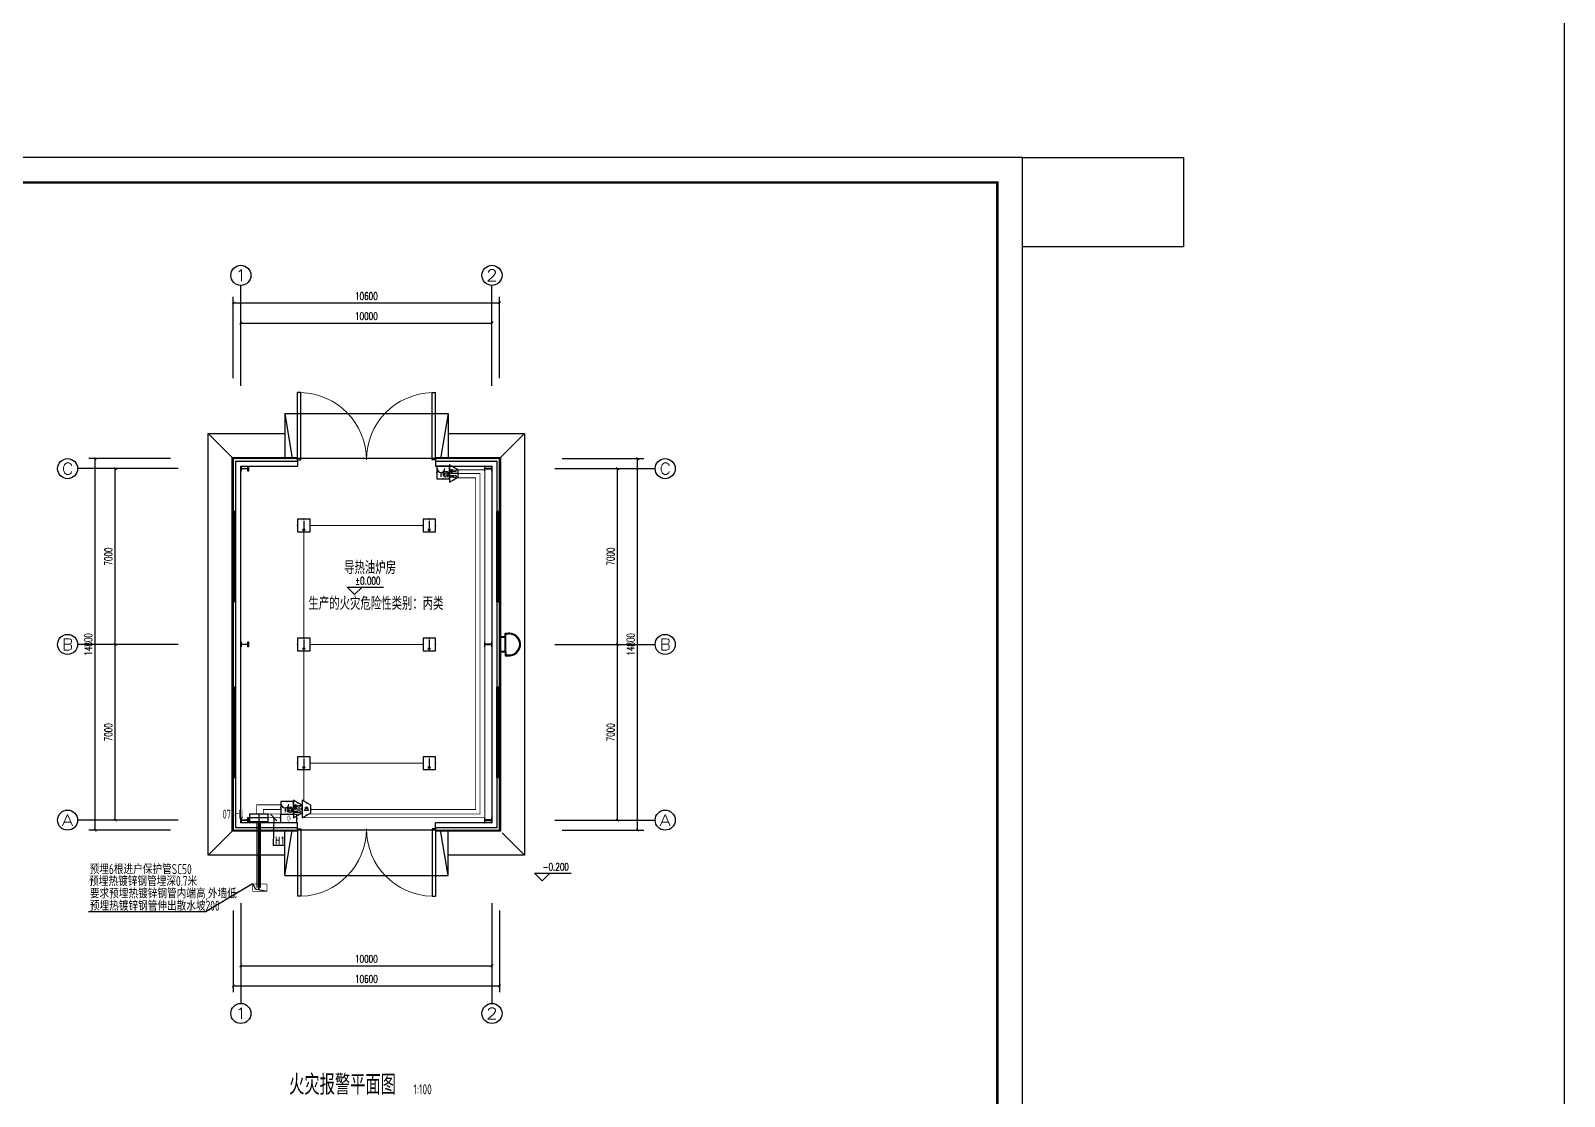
# Model space of a CAD drawing. Extents: x 4830845 to 5141198, y -443067 to -268177.
# Drawn here: x 5080122 to 5141198, y -400732 to -358287 of the extents above; entities that cross this region are included whole.
import ezdxf
from ezdxf.enums import TextEntityAlignment as Align

# ---------------------------------------------------------------- set-up
doc = ezdxf.new("R2010")
doc.units = 0
doc.header["$LTSCALE"] = 1000
doc.header["$MEASUREMENT"] = 0
doc.linetypes.add('DASH', pattern=[0.35, 0.25, -0.1])
doc.layers.get('0').update_dxf_attribs({"linetype": 'CONTINUOUS'})
doc.layers.get('Defpoints').update_dxf_attribs({"linetype": 'CONTINUOUS'})
doc.layers.add('_0', color=7, linetype='CONTINUOUS', lineweight=25)
for name, color, linetype in [('AXIS_TEXT', 7, 'CONTINUOUS'), ('DIM-消防', 3, 'CONTINUOUS'), ('EQUIP-消防', 3, 'CONTINUOUS'), ('EQUIP-箱柜', 3, 'CONTINUOUS'), ('PUB_DIM', 3, 'CONTINUOUS'), ('PUB_TITLE', 4, 'CONTINUOUS'), ('SIG_TEXT', 7, 'CONTINUOUS'), ('TEL_TAB', 7, 'CONTINUOUS'), ('WIRE-消防', 5, 'CONTINUOUS'), ('WIRE-照明', 1, 'CONTINUOUS'), ('建筑底图', 251, 'CONTINUOUS'), ('电信', 7, 'CONTINUOUS'), ('电气', 3, 'CONTINUOUS'), ('电气文字', 7, 'CONTINUOUS')]:
    doc.layers.add(name, color=color, linetype=linetype)
doc.styles.add('_HZTXT', font='txt.shx', dxfattribs={"width": 0.8, "bigfont": 'HZTXT.shx'})
doc.styles.add('_TCH_AXIS', font='COMPLEX', dxfattribs={"bigfont": 'GBCBIG'})
doc.styles.add('_TCH_DIM', font='SIMPLEX', dxfattribs={"bigfont": 'GBCBIG'})
doc.styles.add('_TCH_DIM_T3', font='SIMPLEX', dxfattribs={"width": 0.705882, "bigfont": 'GBCBIG'})
doc.styles.add('_TEL_DIM', font='sceie.shx', dxfattribs={"width": 0.8, "height": 3.5, "bigfont": 'sceic.shx'})
doc.styles.add('COMPLEX', font='COMPLEX')
doc.styles.add('SCEI', font='sceie.shx', dxfattribs={"width": 0.75, "bigfont": 'sceic.shx'})
doc.styles.add('sceie', font='sceie.shx', dxfattribs={"width": 0.7, "bigfont": 'sceic.shx'})
doc.styles.get("Standard").update_dxf_attribs({"font": 'GBENOR', "bigfont": 'GBCBIG'})
doc.styles.add('TG_LINETYPE', font='SIMPLEX', dxfattribs={"width": 0.8, "height": 3, "bigfont": 'HZTXT'})
doc.linetypes.add('TG_BC', pattern='A,2,-0.85,["BC",TG_LINETYPE,S=0.1,R=0,X=-0.65,Y=-0.15],0', length=2.85)
doc.linetypes.add('TG_F', pattern='A,2,-0.4,["F",TG_LINETYPE,S=0.1,R=0,X=-0.28,Y=-0.15],0', length=2.4)
doc.dimstyles.new('_TCH_ARCH&&100', dxfattribs={"dimtxt": 297.5, "dimasz": 100, "dimexe": 250, "dimexo": 300, "dimgap": 126.25, "dimtad": 1, "dimdec": 0, "dimzin": 0, "dimdsep": 46, "dimtxsty": '_TCH_DIM_T3', "dimblk": 'ARCHTICK', "dimcen": 0.09, "dimclrt": 7, "dimazin": 2, "dimtfac": 1, "dimtdec": 0, "dimtix": 1, "dimtmove": 2, "dimatfit": 3, "dimfxl": 0, "dimtolj": 1, "dimtzin": 0, "dimarcsym": 0})

# ---------------------------------------------------------------- blocks, each defined once
blk = doc.blocks.new('$TCHSYS$WIN2D')
for p, q in [((-0.5, 0.5), (0.5, 0.5)), ((-0.5, 0.5), (-0.5, -0.5)), ((0.5, 0.5), (0.5, -0.5)), ((0.5, 0.167), (-0.5, 0.167)), ((0.5, -0.167), (-0.5, -0.167)), ((-0.5, -0.5), (0.5, -0.5))]:
    blk.add_line(p, q)
blk = doc.blocks.new('$DorLib2D$00000002')
for p, q in [((-0.5, 0), (-0.5, 0.4875)), ((-0.475, 0.4875), (-0.5, 0.4875)), ((-0.475, 0), (-0.475, 0.4875)), ((0.475, 0), (0.475, 0.4875)), ((0.475, 0.4875), (0.5, 0.4875)), ((0.5, 0), (0.5, 0.4875)), ((-0.5, 0), (-0.475, 0)), ((0.5, 0), (0.475, 0))]:
    blk.add_line(p, q)
at = {"lineweight": 13}
for centre, start, end in [((-0.4875, 0), 0, 88.53072), ((0.4875, 0), 91.46928, 180)]:
    blk.add_arc(centre, 0.4875, start, end, dxfattribs=at)
blk = doc.blocks.new('$equip$00002936')
for p, q in [((-0.75, 0.6), (-0.75, 0)), ((0.75, 0.6), (-0.75, 0.6)), ((-0.75, 0.3), (0.75, 0.3)), ((-0.75, 0), (0.75, 0)), ((0, 0), (0, 0.6)), ((0.75, 0), (0.75, 0.6))]:
    blk.add_line(p, q)
at = {"const_width": 0.04}
blk.add_lwpolyline([(-0.75, 0.6), (-0.75, 0), (0.75, 0), (0.75, 0.6), (-0.75, 0.6), (-0.75, 0)], dxfattribs=at)
for p in [(-0.75, 0.3), (0, 0.6), (0, 0), (0.75, 0.3)]:
    blk.add_point(p)
at = {"color": 7, "style": '_TEL_DIM', "flags": 1}
for tag in ['A', 'REMARK']:
    blk.add_attdef(tag, text='', height=0.00002, dxfattribs=at).set_placement((0, 0), align=Align.MIDDLE_CENTER)
blk = doc.blocks.new('$equip$00002655')
for p, q in [((-0.5, 1), (-0.5, 0)), ((0.5, 1), (-0.5, 1)), ((-0.5, 0), (0.5, 0)), ((-0.17, 0.5), (-0.17, 0.15)), ((0.5, 0), (0.5, 1))]:
    blk.add_line(p, q)
at = {"const_width": 0.04}
blk.add_lwpolyline([(-0.5, 1), (0.5, 1), (0.5, 0), (-0.5, 0), (-0.5, 1), (0.5, 1)], dxfattribs=at)
for radius in [0.226, 0.113]:
    blk.add_circle((0.23, 0.36), radius)
blk.add_arc((-0.17, 0.8), 0.3, 180, 0)
for p in [(-0.5, 0.5), (0, 1), (0, 0), (0.5, 0.5)]:
    blk.add_point(p)
at = {"color": 7, "flags": 1}
for tag, height, p in [('A', 0.00002, (0, 0)), ('B', 0.4, (0.76, 0.29))]:
    blk.add_attdef(tag, text='', height=height, dxfattribs=at).set_placement(p, align=Align.MIDDLE_CENTER)
blk = doc.blocks.new('$equip$00002679')
for p, q in [((-0.3, 0.7), (-0.7, 0)), ((-0.7, 0), (0.7, 0)), ((0.3, 0.7), (-0.3, 0.7)), ((0.3, 0.7), (-0.3, 0.7)), ((-0.26, 0.25), (-0.3, 0.57)), ((-0.3, 0.57), (-0.13, 0.49)), ((-0.3, 0.25), (-0.3, 0.11)), ((-0.13, 0.25), (-0.3, 0.25)), ((-0.3, 0.11), (-0.13, 0.11)), ((-0.13, 0.49), (-0.17, 0.25)), ((-0.13, 0.11), (-0.13, 0.25)), ((0, 0.7), (0, 0)), ((0.17, 0.11), (0.17, 0.34)), ((0.29, 0.11), (0.17, 0.11)), ((0.29, 0.34), (0.29, 0.11)), ((0.7, 0), (0.3, 0.7))]:
    blk.add_line(p, q)
at = {"const_width": 0.04}
blk.add_lwpolyline([(-0.3, 0.7), (0.3, 0.7), (0.7, 0), (-0.7, 0), (-0.3, 0.7), (0.3, 0.7)], dxfattribs=at)
blk.add_lwpolyline([(-0.3, 0.7), (0.3, 0.7), (0.7, 0), (-0.7, 0), (-0.3, 0.7), (0.3, 0.7)], dxfattribs=at)
blk.add_circle((0.23, 0.43), 0.111)
for p in [(-0.5, 0.35), (0, 0.7), (0, 0), (0.5, 0.35)]:
    blk.add_point(p)
at = {"color": 7, "flags": 1}
for tag, height, p in [('A', 0.00002, (0, 0)), ('B', 0.4, (0.96, 0.3))]:
    blk.add_attdef(tag, text='', height=height, dxfattribs=at).set_placement(p, align=Align.MIDDLE_CENTER)
blk = doc.blocks.new('$equip$00002677')
for p, q in [((-0.3, 0.7), (-0.7, 0)), ((-0.7, 0), (0.7, 0)), ((0.3, 0.7), (-0.3, 0.7)), ((-0.12, 0.42), (-0.12, 0.26)), ((-0.12, 0.42), (-0.04, 0.42)), ((-0.04, 0.26), (-0.12, 0.26)), ((-0.04, 0.42), (0.12, 0.5)), ((-0.04, 0.42), (-0.04, 0.26)), ((0.12, 0.17), (-0.04, 0.26)), ((0.12, 0.5), (0.12, 0.17)), ((0.7, 0), (0.3, 0.7))]:
    blk.add_line(p, q)
at = {"const_width": 0.04}
blk.add_lwpolyline([(-0.3, 0.7), (0.3, 0.7), (0.7, 0), (-0.7, 0), (-0.3, 0.7), (0.3, 0.7)], dxfattribs=at)
blk.add_lwpolyline([(-0.3, 0.7), (0.3, 0.7), (0.7, 0), (-0.7, 0), (-0.3, 0.7), (0.3, 0.7)], dxfattribs=at)
for p in [(-0.5, 0.35), (0, 0.7), (0, 0), (0.5, 0.35)]:
    blk.add_point(p)
at = {"color": 7, "flags": 1}
for tag, height, p in [('A', 0.00002, (0, 0)), ('B', 0.4, (0.96, 0.3))]:
    blk.add_attdef(tag, text='', height=height, dxfattribs=at).set_placement(p, align=Align.MIDDLE_CENTER)
blk = doc.blocks.new('$equip$00002778')
for p, q in [((0.65, 0.65), (-0.65, 0.65)), ((-0.65, 0.65), (-0.65, 0)), ((-0.65, 0), (0.65, 0)), ((0.65, 0), (0.65, 0.65))]:
    blk.add_line(p, q)
at = {"const_width": 0.04}
blk.add_lwpolyline([(-0.65, 0.65), (-0.65, 0), (0.65, 0), (0.65, 0.65), (-0.65, 0.65), (-0.65, 0)], dxfattribs=at)
for p in [(-0.65, 0.33), (0, 0.65), (0, 0), (0.65, 0.33)]:
    blk.add_point(p)
at = {"color": 7}
blk.add_attdef('$TEXT$', text='', height=0.34, dxfattribs=at).set_placement((0.01, 0.34), align=Align.MIDDLE_CENTER)
at = {"color": 7, "flags": 1}
for tag, height, p in [('A', 0.00002, (0, 0)), ('B', 0.4, (0.9, 0.25))]:
    blk.add_attdef(tag, text='', height=height, dxfattribs=at).set_placement(p, align=Align.MIDDLE_CENTER)
blk = doc.blocks.new('$Equip$00002648')
for p, q in [((-0.5, 0.5), (-0.5, -0.5)), ((0.5, 0.5), (-0.5, 0.5)), ((0, 0.38), (0, -0.41)), ((0.5, -0.5), (0.5, 0.5)), ((-0.5, -0.5), (0.5, -0.5))]:
    blk.add_line(p, q)
at = {"const_width": 0.04}
blk.add_lwpolyline([(-0.5, 0.5), (0.5, 0.5), (0.5, -0.5), (-0.5, -0.5), (-0.5, 0.5), (0.5, 0.5)], dxfattribs=at)
blk.add_circle((0, -0.34), 0.075)
for p in [(-0.5, 0), (0, 0.5), (0.5, 0), (0, -0.5)]:
    blk.add_point(p)
for points in [[(-0.06, -0.3), (0.06, -0.3), (-0.08, -0.34), (0.07, -0.34)], [(-0.06, -0.38), (0.06, -0.38), (-0.08, -0.34), (0.07, -0.34)], [(-0.04, -0.27), (0.04, -0.27), (-0.06, -0.3), (0.06, -0.3)], [(-0.04, -0.4), (0.04, -0.4), (-0.06, -0.38), (0.06, -0.38)], [(0, -0.26), (0, -0.26), (-0.04, -0.27), (0.04, -0.27)], [(0, -0.41), (0, -0.41), (-0.04, -0.4), (0.04, -0.4)]]:
    blk.add_solid(points)
at = {"color": 7, "flags": 1}
for tag, height, p in [('A', 0.00002, (0, 0)), ('B', 0.4, (0.76, -0.21))]:
    blk.add_attdef(tag, text='', height=height, dxfattribs=at).set_placement(p, align=Align.MIDDLE_CENTER)
blk = doc.blocks.new('_ArchTick')
at = {"color": 0, "linetype": 'ByBlock', "const_width": 0.4}
blk.add_lwpolyline([(-0.5, -0.5), (0.5, 0.5)], dxfattribs=at)
blk = doc.blocks.new('*D78')
at = {"layer": 'Defpoints', "color": 0, "transparency": 16777216}
for p in [(5083492, -382732), (5085992, -382732), (5085992, -389732)]:
    blk.add_point(p, dxfattribs=at)
at = {"layer": '建筑底图', "color": 0, "lineweight": -2, "transparency": 16777216}
for p, q in [((5085692, -382732), (5083242, -382732)), ((5083492, -389732), (5083492, -382732)), ((5085692, -389732), (5083242, -389732))]:
    blk.add_line(p, q, dxfattribs=at)
at = {"layer": '建筑底图', "color": 0, "lineweight": -2, "transparency": 16777216, "xscale": 100, "yscale": 100, "zscale": 100}
for p, rotation in [((5083492, -382732), 90), ((5083492, -389732), 270)]:
    blk.add_blockref('_ArchTick', p, dxfattribs=dict(at, rotation=rotation))
at = {"layer": '建筑底图', "color": 7, "transparency": 16777216, "insert": (5083217, -386232), "char_height": 297.5, "attachment_point": 5, "rotation": 90, "style": '_TCH_DIM_T3'}
blk.add_mtext('\\A1;7000', dxfattribs=at)
blk = doc.blocks.new('*D79')
at = {"layer": 'Defpoints', "color": 0, "transparency": 16777216}
for p in [(5083492, -375732), (5085992, -375732), (5085992, -382732)]:
    blk.add_point(p, dxfattribs=at)
at = {"layer": '建筑底图', "color": 0, "lineweight": -2, "transparency": 16777216}
for p, q in [((5085692, -375732), (5083242, -375732)), ((5083492, -382732), (5083492, -375732)), ((5085692, -382732), (5083242, -382732))]:
    blk.add_line(p, q, dxfattribs=at)
at = {"layer": '建筑底图', "color": 0, "lineweight": -2, "transparency": 16777216, "xscale": 100, "yscale": 100, "zscale": 100}
for p, rotation in [((5083492, -375732), 90), ((5083492, -382732), 270)]:
    blk.add_blockref('_ArchTick', p, dxfattribs=dict(at, rotation=rotation))
at = {"layer": '建筑底图', "color": 7, "transparency": 16777216, "insert": (5083217, -379232), "char_height": 297.5, "attachment_point": 5, "rotation": 90, "style": '_TCH_DIM_T3'}
blk.add_mtext('\\A1;7000', dxfattribs=at)
blk = doc.blocks.new('*D80')
at = {"layer": 'Defpoints', "color": 0, "transparency": 16777216}
for p in [(5082692, -375332), (5085992, -375332), (5085992, -390132)]:
    blk.add_point(p, dxfattribs=at)
at = {"layer": '建筑底图', "color": 0, "lineweight": -2, "transparency": 16777216}
for p, q in [((5085692, -375332), (5082442, -375332)), ((5082692, -390132), (5082692, -375332)), ((5085692, -390132), (5082442, -390132))]:
    blk.add_line(p, q, dxfattribs=at)
at = {"layer": '建筑底图', "color": 0, "lineweight": -2, "transparency": 16777216, "xscale": 100, "yscale": 100, "zscale": 100}
for p, rotation in [((5082692, -375332), 90), ((5082692, -390132), 270)]:
    blk.add_blockref('_ArchTick', p, dxfattribs=dict(at, rotation=rotation))
at = {"layer": '建筑底图', "color": 7, "transparency": 16777216, "insert": (5082417, -382732), "char_height": 297.5, "attachment_point": 5, "rotation": 90, "style": '_TCH_DIM_T3'}
blk.add_mtext('\\A1;14800', dxfattribs=at)
blk = doc.blocks.new('*D81')
at = {"layer": 'Defpoints', "color": 0, "transparency": 16777216}
for p in [(5100992, -382732), (5103492, -382732), (5100992, -389732)]:
    blk.add_point(p, dxfattribs=at)
at = {"layer": '建筑底图', "color": 0, "lineweight": -2, "transparency": 16777216}
for p, q in [((5101292, -382732), (5103742, -382732)), ((5103492, -389732), (5103492, -382732)), ((5101292, -389732), (5103742, -389732))]:
    blk.add_line(p, q, dxfattribs=at)
at = {"layer": '建筑底图', "color": 0, "lineweight": -2, "transparency": 16777216, "xscale": 100, "yscale": 100, "zscale": 100}
for p, rotation in [((5103492, -382732), 90), ((5103492, -389732), 270)]:
    blk.add_blockref('_ArchTick', p, dxfattribs=dict(at, rotation=rotation))
at = {"layer": '建筑底图', "color": 7, "transparency": 16777216, "insert": (5103217, -386232), "char_height": 297.5, "attachment_point": 5, "rotation": 90, "style": '_TCH_DIM_T3'}
blk.add_mtext('\\A1;7000', dxfattribs=at)
blk = doc.blocks.new('*D82')
at = {"layer": 'Defpoints', "color": 0, "transparency": 16777216}
for p in [(5100992, -375732), (5103492, -375732), (5100992, -382732)]:
    blk.add_point(p, dxfattribs=at)
at = {"layer": '建筑底图', "color": 0, "lineweight": -2, "transparency": 16777216}
for p, q in [((5101292, -375732), (5103742, -375732)), ((5103492, -382732), (5103492, -375732)), ((5101292, -382732), (5103742, -382732))]:
    blk.add_line(p, q, dxfattribs=at)
at = {"layer": '建筑底图', "color": 0, "lineweight": -2, "transparency": 16777216, "xscale": 100, "yscale": 100, "zscale": 100}
for p, rotation in [((5103492, -375732), 90), ((5103492, -382732), 270)]:
    blk.add_blockref('_ArchTick', p, dxfattribs=dict(at, rotation=rotation))
at = {"layer": '建筑底图', "color": 7, "transparency": 16777216, "insert": (5103217, -379232), "char_height": 297.5, "attachment_point": 5, "rotation": 90, "style": '_TCH_DIM_T3'}
blk.add_mtext('\\A1;7000', dxfattribs=at)
blk = doc.blocks.new('*D83')
at = {"layer": 'Defpoints', "color": 0, "transparency": 16777216}
for p in [(5100992, -375332), (5104292, -375332), (5100992, -390132)]:
    blk.add_point(p, dxfattribs=at)
at = {"layer": '建筑底图', "color": 0, "lineweight": -2, "transparency": 16777216}
for p, q in [((5101292, -375332), (5104542, -375332)), ((5104292, -390132), (5104292, -375332)), ((5101292, -390132), (5104542, -390132))]:
    blk.add_line(p, q, dxfattribs=at)
at = {"layer": '建筑底图', "color": 0, "lineweight": -2, "transparency": 16777216, "xscale": 100, "yscale": 100, "zscale": 100}
for p, rotation in [((5104292, -375332), 90), ((5104292, -390132), 270)]:
    blk.add_blockref('_ArchTick', p, dxfattribs=dict(at, rotation=rotation))
at = {"layer": '建筑底图', "color": 7, "transparency": 16777216, "insert": (5104017, -382732), "char_height": 297.5, "attachment_point": 5, "rotation": 90, "style": '_TCH_DIM_T3'}
blk.add_mtext('\\A1;14800', dxfattribs=at)
blk = doc.blocks.new('_AXISO')
blk.add_circle((0, 0), 0.5)
at = {"layer": 'AXIS_TEXT', "style": 'COMPLEX', "width": 1.041667}
blk.add_attdef('A', text='', height=0.56, dxfattribs=at).set_placement((-0.25, -0.28), (0.25, -0.28), align=Align.FIT)
blk = doc.blocks.new('*D84')
at = {"layer": 'Defpoints', "color": 0, "transparency": 16777216}
for p in [(5098492, -369932), (5088492, -372432), (5098492, -372432)]:
    blk.add_point(p, dxfattribs=at)
at = {"layer": '建筑底图', "color": 0, "lineweight": -2, "transparency": 16777216}
for p, q in [((5088492, -372132), (5088492, -369682)), ((5088492, -369932), (5098492, -369932)), ((5098492, -372132), (5098492, -369682))]:
    blk.add_line(p, q, dxfattribs=at)
at = {"layer": '建筑底图', "color": 0, "lineweight": -2, "transparency": 16777216, "xscale": 100, "yscale": 100, "zscale": 100, "rotation": 180}
blk.add_blockref('_ArchTick', (5088492, -369932), dxfattribs=at)
at = {"layer": '建筑底图', "color": 0, "lineweight": -2, "transparency": 16777216, "xscale": 100, "yscale": 100, "zscale": 100}
blk.add_blockref('_ArchTick', (5098492, -369932), dxfattribs=at)
at = {"layer": '建筑底图', "color": 7, "transparency": 16777216, "insert": (5093492, -369657), "char_height": 297.5, "attachment_point": 5, "style": '_TCH_DIM_T3'}
blk.add_mtext('\\A1;10000', dxfattribs=at)
blk = doc.blocks.new('*D85')
at = {"layer": 'Defpoints', "color": 0, "transparency": 16777216}
for p in [(5098792, -369132), (5088192, -372432), (5098792, -372432)]:
    blk.add_point(p, dxfattribs=at)
at = {"layer": '建筑底图', "color": 0, "lineweight": -2, "transparency": 16777216}
for p, q in [((5088192, -372132), (5088192, -368882)), ((5098792, -372132), (5098792, -368882)), ((5088192, -369132), (5098792, -369132))]:
    blk.add_line(p, q, dxfattribs=at)
at = {"layer": '建筑底图', "color": 0, "lineweight": -2, "transparency": 16777216, "xscale": 100, "yscale": 100, "zscale": 100, "rotation": 180}
blk.add_blockref('_ArchTick', (5088192, -369132), dxfattribs=at)
at = {"layer": '建筑底图', "color": 0, "lineweight": -2, "transparency": 16777216, "xscale": 100, "yscale": 100, "zscale": 100}
blk.add_blockref('_ArchTick', (5098792, -369132), dxfattribs=at)
at = {"layer": '建筑底图', "color": 7, "transparency": 16777216, "insert": (5093492, -368857), "char_height": 297.5, "attachment_point": 5, "style": '_TCH_DIM_T3'}
blk.add_mtext('\\A1;10600', dxfattribs=at)
blk = doc.blocks.new('*D86')
at = {"layer": 'Defpoints', "color": 0, "transparency": 16777216}
for p in [(5088492, -393032), (5098492, -393032), (5098492, -395532)]:
    blk.add_point(p, dxfattribs=at)
at = {"layer": '建筑底图', "color": 0, "lineweight": -2, "transparency": 16777216}
for p, q in [((5088492, -393332), (5088492, -395782)), ((5098492, -393332), (5098492, -395782)), ((5088492, -395532), (5098492, -395532))]:
    blk.add_line(p, q, dxfattribs=at)
at = {"layer": '建筑底图', "color": 0, "lineweight": -2, "transparency": 16777216, "xscale": 100, "yscale": 100, "zscale": 100, "rotation": 180}
blk.add_blockref('_ArchTick', (5088492, -395532), dxfattribs=at)
at = {"layer": '建筑底图', "color": 0, "lineweight": -2, "transparency": 16777216, "xscale": 100, "yscale": 100, "zscale": 100}
blk.add_blockref('_ArchTick', (5098492, -395532), dxfattribs=at)
at = {"layer": '建筑底图', "color": 7, "transparency": 16777216, "insert": (5093492, -395257), "char_height": 297.5, "attachment_point": 5, "style": '_TCH_DIM_T3'}
blk.add_mtext('\\A1;10000', dxfattribs=at)
blk = doc.blocks.new('*D87')
at = {"layer": 'Defpoints', "color": 0, "transparency": 16777216}
for p in [(5088192, -393032), (5098792, -393032), (5098792, -396332)]:
    blk.add_point(p, dxfattribs=at)
at = {"layer": '建筑底图', "color": 0, "lineweight": -2, "transparency": 16777216}
for p, q in [((5088192, -393332), (5088192, -396582)), ((5098792, -393332), (5098792, -396582)), ((5088192, -396332), (5098792, -396332))]:
    blk.add_line(p, q, dxfattribs=at)
at = {"layer": '建筑底图', "color": 0, "lineweight": -2, "transparency": 16777216, "xscale": 100, "yscale": 100, "zscale": 100, "rotation": 180}
blk.add_blockref('_ArchTick', (5088192, -396332), dxfattribs=at)
at = {"layer": '建筑底图', "color": 0, "lineweight": -2, "transparency": 16777216, "xscale": 100, "yscale": 100, "zscale": 100}
blk.add_blockref('_ArchTick', (5098792, -396332), dxfattribs=at)
at = {"layer": '建筑底图', "color": 7, "transparency": 16777216, "insert": (5093492, -396057), "char_height": 297.5, "attachment_point": 5, "style": '_TCH_DIM_T3'}
blk.add_mtext('\\A1;10600', dxfattribs=at)

msp = doc.modelspace()

# ---------------------------------------------------------------- hatches: boundary and pattern name
at = {"layer": '建筑底图'}
for points in [[(5088192.3, -375332.1), (5088192.3, -377432.1), (5088222.3, -377402.1), (5088222.3, -375362.1)], [(5090742.3, -375332.1), (5088192.3, -375332.1), (5088222.3, -375362.1), (5090712.3, -375362.1)], [(5088292.3, -377432.1), (5088292.3, -375432.1), (5088262.3, -375402.1), (5088262.3, -377402.1)], [(5088292.3, -375432.1), (5090742.3, -375432.1), (5090712.3, -375402.1), (5088262.3, -375402.1)], [(5090742.3, -375432.1), (5090742.3, -375332.1), (5090712.3, -375362.1), (5090712.3, -375402.1)], [(5098792.3, -375332.1), (5096242.3, -375332.1), (5096272.3, -375362.1), (5098762.3, -375362.1)], [(5096242.3, -375332.1), (5096242.3, -375432.1), (5096272.3, -375402.1), (5096272.3, -375362.1)], [(5096242.3, -375432.1), (5098692.3, -375432.1), (5098722.3, -375402.1), (5096272.3, -375402.1)], [(5098692.3, -375432.1), (5098692.3, -377432.1), (5098722.3, -377402.1), (5098722.3, -375402.1)], [(5098792.3, -377432.1), (5098792.3, -375332.1), (5098762.3, -375362.1), (5098762.3, -377402.1)], [(5088776.3, -375722.1), (5088776.3, -375632.1), (5088792.3, -375632.1), (5088792.3, -375832.1), (5088776.3, -375832.1), (5088776.3, -375742.1), (5088508.3, -375742.1), (5088508.3, -375832.1), (5088492.3, -375832.1), (5088492.3, -375632.1), (5088508.3, -375632.1), (5088508.3, -375722.1)], [(5098208.3, -375722.1), (5098208.3, -375632.1), (5098192.3, -375632.1), (5098192.3, -375832.1), (5098208.3, -375832.1), (5098208.3, -375742.1), (5098476.3, -375742.1), (5098476.3, -375832.1), (5098492.3, -375832.1), (5098492.3, -375632.1), (5098476.3, -375632.1), (5098476.3, -375722.1)], [(5088192.3, -377432.1), (5088292.3, -377432.1), (5088262.3, -377402.1), (5088222.3, -377402.1)], [(5098692.3, -377432.1), (5098792.3, -377432.1), (5098762.3, -377402.1), (5098722.3, -377402.1)], [(5088292.3, -381032.1), (5088192.3, -381032.1), (5088222.3, -381062.1), (5088262.3, -381062.1)], [(5088192.3, -381032.1), (5088192.3, -384432.1), (5088222.3, -384402.1), (5088222.3, -381062.1)], [(5088292.3, -384432.1), (5088292.3, -381032.1), (5088262.3, -381062.1), (5088262.3, -384402.1)], [(5098792.3, -381032.1), (5098692.3, -381032.1), (5098722.3, -381062.1), (5098762.3, -381062.1)], [(5098692.3, -381032.1), (5098692.3, -384432.1), (5098722.3, -384402.1), (5098722.3, -381062.1)], [(5098792.3, -384432.1), (5098792.3, -381032.1), (5098762.3, -381062.1), (5098762.3, -384402.1)], [(5088776.3, -382722.1), (5088776.3, -382632.1), (5088792.3, -382632.1), (5088792.3, -382832.1), (5088776.3, -382832.1), (5088776.3, -382742.1), (5088508.3, -382742.1), (5088508.3, -382832.1), (5088492.3, -382832.1), (5088492.3, -382632.1), (5088508.3, -382632.1), (5088508.3, -382722.1)], [(5098208.3, -382722.1), (5098208.3, -382632.1), (5098192.3, -382632.1), (5098192.3, -382832.1), (5098208.3, -382832.1), (5098208.3, -382742.1), (5098476.3, -382742.1), (5098476.3, -382832.1), (5098492.3, -382832.1), (5098492.3, -382632.1), (5098476.3, -382632.1), (5098476.3, -382722.1)], [(5088192.3, -384432.1), (5088292.3, -384432.1), (5088262.3, -384402.1), (5088222.3, -384402.1)], [(5098692.3, -384432.1), (5098792.3, -384432.1), (5098762.3, -384402.1), (5098722.3, -384402.1)], [(5088292.3, -388032.1), (5088192.3, -388032.1), (5088222.3, -388062.1), (5088262.3, -388062.1)], [(5088192.3, -388032.1), (5088192.3, -390132.1), (5088222.3, -390102.1), (5088222.3, -388062.1)], [(5088292.3, -390032.1), (5088292.3, -388032.1), (5088262.3, -388062.1), (5088262.3, -390062.1)], [(5098792.3, -388032.1), (5098692.3, -388032.1), (5098722.3, -388062.1), (5098762.3, -388062.1)], [(5098692.3, -388032.1), (5098692.3, -390032.1), (5098722.3, -390062.1), (5098722.3, -388062.1)], [(5098792.3, -390132.1), (5098792.3, -388032.1), (5098762.3, -388062.1), (5098762.3, -390102.1)], [(5088776.3, -389722.1), (5088776.3, -389632.1), (5088792.3, -389632.1), (5088792.3, -389832.1), (5088776.3, -389832.1), (5088776.3, -389742.1), (5088508.3, -389742.1), (5088508.3, -389832.1), (5088492.3, -389832.1), (5088492.3, -389632.1), (5088508.3, -389632.1), (5088508.3, -389722.1)], [(5098208.3, -389722.1), (5098208.3, -389632.1), (5098192.3, -389632.1), (5098192.3, -389832.1), (5098208.3, -389832.1), (5098208.3, -389742.1), (5098476.3, -389742.1), (5098476.3, -389832.1), (5098492.3, -389832.1), (5098492.3, -389632.1), (5098476.3, -389632.1), (5098476.3, -389722.1)], [(5088192.3, -390132.1), (5090742.3, -390132.1), (5090712.3, -390102.1), (5088222.3, -390102.1)], [(5090742.3, -390032.1), (5088292.3, -390032.1), (5088262.3, -390062.1), (5090712.3, -390062.1)], [(5090742.3, -390132.1), (5090742.3, -390032.1), (5090712.3, -390062.1), (5090712.3, -390102.1)], [(5098692.3, -390032.1), (5096242.3, -390032.1), (5096272.3, -390062.1), (5098722.3, -390062.1)], [(5096242.3, -390032.1), (5096242.3, -390132.1), (5096272.3, -390102.1), (5096272.3, -390062.1)], [(5096242.3, -390132.1), (5098792.3, -390132.1), (5098762.3, -390102.1), (5096272.3, -390102.1)]]:
    msp.add_hatch(color=256, dxfattribs=at).paths.add_polyline_path(points)

# ---------------------------------------------------------------- linework, layer by layer
at = {"layer": '_0', "color": 0}
msp.add_lwpolyline([(5119615.9, -363337.3), (5126028.3, -363337.3), (5126028.3, -366890.7), (5119615.9, -366890.7)], close=True, dxfattribs=at)
at = {"layer": 'DIM-消防', "color": 0}
msp.add_line((5089683.4, -389508.3), (5089930.9, -389755.8), dxfattribs=at)
for points in [[(5089807.1, -389632.1), (5089773.5, -390737.1)], [(5090218.5, -390737.1), (5089773.5, -390737.1)]]:
    msp.add_lwpolyline(points, dxfattribs=at)
at = {"layer": 'PUB_DIM'}
for p in [(5088953.2, -392269.5), (5082422.1, -393375.3)]:
    msp.add_line(p, (5087109, -393375.3), dxfattribs=at)
at = {"layer": 'PUB_TITLE', "color": 4}
msp.add_lwpolyline([(5035515.9, -422737.3), (5119615.9, -422737.3), (5119615.9, -363337.3), (5035515.9, -363337.3)], close=True, dxfattribs=at)
at = {"layer": 'PUB_TITLE', "color": 4, "const_width": 100}
msp.add_lwpolyline([(5038015.9, -421737.3), (5118615.9, -421737.3), (5118615.9, -364337.3), (5038015.9, -364337.3)], close=True, dxfattribs=at)
at = {"layer": 'SIG_TEXT'}
for p, q in [((5088970.3, -392269.5), (5089065.3, -392462.8)), ((5089065.3, -392462.8), (5089531.9, -392566.8))]:
    msp.add_line(p, q, dxfattribs=at)
at = {"layer": 'WIRE-消防', "linetype": 'Continuous'}
for points, const_width in [([(5090935.7, -389632.1), (5098208.3, -389632.1), (5098208.3, -375775.1), (5097142, -375775.1)], 35), ([(5091254.3, -377998.7), (5095746.3, -377998.7)], 35), ([(5091004.3, -378248.7), (5091004.3, -382482)], 35), ([(5091254.3, -382732.1), (5095746.3, -382732.1)], 35), ([(5091004.3, -382982), (5091004.3, -387215.4)], 35), ([(5091004.3, -388976), (5091004.3, -387715.4)], 35), ([(5091254.3, -387465.4), (5095746.3, -387465.4)], 35), ([(5089583.4, -389632.1), (5090069.8, -389632.1)], 35), ([(5089208.4, -392493.2), (5089208.4, -389790.9)], 60), ([(5089208.4, -392493.2), (5089208.4, -389790.9)], 60)]:
    msp.add_lwpolyline(points, dxfattribs=dict(at, const_width=const_width))
at = {"layer": 'WIRE-消防', "color": 3, "linetype": 'TG_F', "const_width": 35}
for points in [[(5091285, -389311.6), (5097842.4, -389311.6), (5097842.4, -376095.6), (5097142, -376095.6)], [(5089386.9, -389490.9), (5089386.9, -389311.6), (5090086.4, -389311.6)]]:
    msp.add_lwpolyline(points, dxfattribs=at)
at = {"layer": 'WIRE-照明', "color": 1, "linetype": 'DASH', "const_width": 35}
for points in [[(5097142, -375921.7), (5098016.2, -375921.7), (5098016.2, -389485.5), (5091213.9, -389485.5)], [(5090086.4, -389485.5), (5089583.4, -389485.5)]]:
    msp.add_lwpolyline(points, dxfattribs=at)
at = {"layer": 'WIRE-照明', "color": 4, "linetype": 'TG_BC', "const_width": 35}
msp.add_lwpolyline([(5089122.3, -389490.9), (5089122.3, -389119.4), (5090086.4, -389119.4)], dxfattribs=at)
at = {"layer": '建筑底图'}
for p, q in [((5088492.3, -372432.1), (5088492.3, -368432.1)), ((5098492.3, -372432.1), (5098492.3, -368432.1)), ((5090242.3, -373532.1), (5096742.3, -373532.1)), ((5090242.3, -373532.1), (5090542.3, -375332.1)), ((5090242.3, -373532.1), (5090242.3, -375332.1)), ((5096742.3, -373532.1), (5096442.3, -375332.1)), ((5096742.3, -373532.1), (5096742.3, -375332.1)), ((5088152.3, -375292.1), (5087192.3, -374332.1)), ((5098832.3, -375292.1), (5099792.3, -374332.1)), ((5088192.3, -375332.1), (5088192.3, -377432.1)), ((5090742.3, -375332.1), (5088192.3, -375332.1)), ((5088292.3, -377432.1), (5088292.3, -375432.1)), ((5088292.3, -375432.1), (5090742.3, -375432.1)), ((5090742.3, -375332.1), (5090742.3, -375292.1)), ((5096242.3, -375332.1), (5090742.3, -375332.1)), ((5090742.3, -375432.1), (5090742.3, -375332.1)), ((5090742.3, -375432.1), (5090742.3, -375632.1)), ((5096242.3, -375332.1), (5096242.3, -375232.1)), ((5098792.3, -375332.1), (5096242.3, -375332.1)), ((5096242.3, -375332.1), (5096242.3, -375432.1)), ((5096242.3, -375432.1), (5096242.3, -375632.1)), ((5096242.3, -375432.1), (5098692.3, -375432.1)), ((5098692.3, -375432.1), (5098692.3, -377432.1)), ((5098792.3, -377432.1), (5098792.3, -375332.1)), ((5085992.3, -375732.1), (5081992.3, -375732.1)), ((5100992.3, -375732.1), (5104992.3, -375732.1)), ((5088192.3, -377432.1), (5088292.3, -377432.1)), ((5098692.3, -377432.1), (5098792.3, -377432.1)), ((5093022.6, -380749.4), (5092722.6, -380449.4)), ((5092722.6, -380449.4), (5094172.6, -380449.4)), ((5093022.6, -380749.4), (5093322.6, -380449.4)), ((5088292.3, -381032.1), (5088192.3, -381032.1)), ((5088192.3, -381032.1), (5088192.3, -384432.1)), ((5088292.3, -384432.1), (5088292.3, -381032.1)), ((5098792.3, -381032.1), (5098692.3, -381032.1)), ((5098692.3, -381032.1), (5098692.3, -384432.1)), ((5098792.3, -384432.1), (5098792.3, -381032.1)), ((5099012.3, -382283.1), (5099192.3, -382283.1)), ((5099012.3, -382432.1), (5099012.3, -382283.1)), ((5099042.3, -382312.1), (5099177.6, -382312.1)), ((5099042.3, -382432.1), (5099042.3, -382312.1)), ((5085992.3, -382732.1), (5081992.3, -382732.1)), ((5100992.3, -382732.1), (5104992.3, -382732.1)), ((5099012.3, -383032.1), (5099012.3, -383181)), ((5099012.3, -383181), (5099192.3, -383181)), ((5099042.3, -383032.1), (5099042.3, -383152.1)), ((5099042.3, -383152.1), (5099177.6, -383152.1)), ((5088192.3, -384432.1), (5088292.3, -384432.1)), ((5098692.3, -384432.1), (5098792.3, -384432.1)), ((5088292.3, -388032.1), (5088192.3, -388032.1)), ((5088192.3, -388032.1), (5088192.3, -390132.1)), ((5088292.3, -390032.1), (5088292.3, -388032.1)), ((5098792.3, -388032.1), (5098692.3, -388032.1)), ((5098692.3, -388032.1), (5098692.3, -390032.1)), ((5098792.3, -390132.1), (5098792.3, -388032.1)), ((5085992.3, -389732.1), (5081992.3, -389732.1)), ((5088152.3, -390172.1), (5087192.3, -391132.1)), ((5088192.3, -390132.1), (5090742.3, -390132.1)), ((5090742.3, -390032.1), (5088292.3, -390032.1)), ((5090242.3, -391932.1), (5090542.3, -390132.1)), ((5090242.3, -391932.1), (5090242.3, -390132.1)), ((5090742.3, -390032.1), (5090742.3, -389832.1)), ((5090742.3, -390132.1), (5090742.3, -390032.1)), ((5090742.3, -390132.1), (5090742.3, -390172.1)), ((5096242.3, -390132.1), (5090742.3, -390132.1)), ((5096242.3, -390032.1), (5096242.3, -389832.1)), ((5098692.3, -390032.1), (5096242.3, -390032.1)), ((5096242.3, -390032.1), (5096242.3, -390132.1)), ((5096242.3, -390132.1), (5096242.3, -390232.1)), ((5096242.3, -390132.1), (5098792.3, -390132.1)), ((5096742.3, -391932.1), (5096442.3, -390132.1)), ((5096742.3, -391932.1), (5096742.3, -390132.1)), ((5098892.3, -390232.1), (5099792.3, -391132.1)), ((5100992.3, -389732.1), (5104992.3, -389732.1)), ((5090242.3, -391932.1), (5096742.3, -391932.1)), ((5100490.9, -392148.5), (5100190.9, -391848.5)), ((5100190.9, -391848.5), (5101640.9, -391848.5)), ((5100490.9, -392148.5), (5100790.9, -391848.5)), ((5088492.3, -393032.1), (5088492.3, -397032.1)), ((5098492.3, -393032.1), (5098492.3, -397032.1))]:
    msp.add_line(p, q, dxfattribs=at)
at = {"layer": '建筑底图', "color": 1}
msp.add_lwpolyline([(4832604.7, -293372.6), (5141197.6, -293372.6), (5141197.6, -443067), (4832604.7, -443067)], close=True, dxfattribs=at)
at = {"layer": '建筑底图'}
for points in [[(5090242.3, -391132.1), (5087192.3, -391132.1), (5087192.3, -374332.1), (5090242.3, -374332.1)], [(5096742.3, -374332.1), (5099792.3, -374332.1), (5099792.3, -391132.1), (5096742.3, -391132.1)], [(5090742.3, -390172.1), (5088152.3, -390172.1), (5088152.3, -375292.1), (5090742.3, -375292.1)], [(5096242.3, -375292.1), (5098832.3, -375292.1), (5098832.3, -390172.1), (5096242.3, -390172.1)], [(5090742.3, -389832.1), (5088492.3, -389832.1), (5088492.3, -375632.1), (5090742.3, -375632.1)], [(5096242.3, -375632.1), (5098492.3, -375632.1), (5098492.3, -389832.1), (5096242.3, -389832.1)], [(5098792.3, -383032.1), (5099042.3, -383032.1), (5099042.3, -382432.1), (5098792.3, -382432.1)], [(5098792.3, -383002.1), (5099012.3, -383002.1), (5099012.3, -382462.1), (5098792.3, -382462.1)]]:
    msp.add_lwpolyline(points, dxfattribs=at)
for points in [[(5088492.3, -375832.1), (5088492.3, -375632.1), (5088508.3, -375632.1), (5088508.3, -375722.1), (5088776.3, -375722.1), (5088776.3, -375632.1), (5088792.3, -375632.1), (5088792.3, -375832.1), (5088776.3, -375832.1), (5088776.3, -375742.1), (5088508.3, -375742.1), (5088508.3, -375832.1)], [(5098492.3, -375832.1), (5098492.3, -375632.1), (5098476.3, -375632.1), (5098476.3, -375722.1), (5098208.3, -375722.1), (5098208.3, -375632.1), (5098192.3, -375632.1), (5098192.3, -375832.1), (5098208.3, -375832.1), (5098208.3, -375742.1), (5098476.3, -375742.1), (5098476.3, -375832.1)], [(5088492.3, -382832.1), (5088492.3, -382632.1), (5088508.3, -382632.1), (5088508.3, -382722.1), (5088776.3, -382722.1), (5088776.3, -382632.1), (5088792.3, -382632.1), (5088792.3, -382832.1), (5088776.3, -382832.1), (5088776.3, -382742.1), (5088508.3, -382742.1), (5088508.3, -382832.1)], [(5098492.3, -382832.1), (5098492.3, -382632.1), (5098476.3, -382632.1), (5098476.3, -382722.1), (5098208.3, -382722.1), (5098208.3, -382632.1), (5098192.3, -382632.1), (5098192.3, -382832.1), (5098208.3, -382832.1), (5098208.3, -382742.1), (5098476.3, -382742.1), (5098476.3, -382832.1)], [(5088492.3, -389832.1), (5088492.3, -389632.1), (5088508.3, -389632.1), (5088508.3, -389722.1), (5088776.3, -389722.1), (5088776.3, -389632.1), (5088792.3, -389632.1), (5088792.3, -389832.1), (5088776.3, -389832.1), (5088776.3, -389742.1), (5088508.3, -389742.1), (5088508.3, -389832.1)], [(5098492.3, -389832.1), (5098492.3, -389632.1), (5098476.3, -389632.1), (5098476.3, -389722.1), (5098208.3, -389722.1), (5098208.3, -389632.1), (5098192.3, -389632.1), (5098192.3, -389832.1), (5098208.3, -389832.1), (5098208.3, -389742.1), (5098476.3, -389742.1), (5098476.3, -389832.1)]]:
    msp.add_lwpolyline(points, close=True, dxfattribs=at)
for radius, start, end in [(450, 266.177446, 93.822554), (420, 270, 90)]:
    msp.add_arc((5099177.6, -382732.1), radius, start, end, dxfattribs=at)
at = {"layer": '电信', "const_width": 28.8}
for points in [[(5088953.2, -392269.5), (5089529.8, -392269.5)], [(5088960.4, -392566.8), (5088960.4, -392269.5)], [(5088961.7, -392566.8), (5089530.9, -392566.8)], [(5089531.9, -392566.8), (5089531.9, -392269.5)]]:
    msp.add_lwpolyline(points, dxfattribs=at)
at = {"layer": '电气', "color": 3}
for p, q in [((5089140.9, -392411.9), (5089140.9, -389822)), ((5089275.8, -392411.9), (5089275.8, -389830.1))]:
    msp.add_line(p, q, dxfattribs=at)

# ---------------------------------------------------------------- block references
at = {"layer": 'EQUIP-消防', "xscale": 500, "yscale": 500, "zscale": 500, "rotation": 270}
for name, p in [('$equip$00002679', (5096796, -375925)), ('$equip$00002679', (5090586.4, -389287.6)), ('$equip$00002677', (5090935.7, -389287.8))]:
    msp.add_blockref(name, p, dxfattribs=at)
at = {"layer": 'EQUIP-消防', "xscale": 500, "yscale": 500, "zscale": 500}
for p in [(5096546, -376132.1), (5090336.4, -389494.7)]:
    msp.add_blockref('$equip$00002655', p, dxfattribs=at)
at = {"layer": 'EQUIP-消防', "color": 0, "xscale": 500, "yscale": 500, "zscale": 500}
for p in [(5091004.3, -377998.7), (5095996.3, -377998.7), (5091004.3, -382732.1), (5095996.3, -382732.1), (5091004.3, -387465.4), (5095996.3, -387465.4)]:
    msp.add_blockref('$Equip$00002648', p, dxfattribs=at)
at = {"layer": 'EQUIP-消防', "xscale": 500, "yscale": 500, "zscale": 500}
msp.add_blockref('$equip$00002778', (5090394.8, -389828.9), dxfattribs=at).add_auto_attribs({'$TEXT$': 'D'})
at = {"layer": 'EQUIP-箱柜', "xscale": 500, "yscale": 500, "zscale": 500, "rotation": 180}
msp.add_blockref('$equip$00002936', (5089208.4, -389490.9), dxfattribs=at)
at = {"layer": '建筑底图'}
ref = msp.add_blockref('_AXISO', (5088492.3, -368032.1), dxfattribs=dict(at, xscale=800, yscale=800, zscale=800))
ref.add_attrib('A', '1', dxfattribs={"layer": 'AXIS_TEXT', "color": 0, "height": 452.5, "style": '_TCH_AXIS', "width": 2.333333}).set_placement((5088266.1, -368258.3), (5088718.6, -368258.3), align=Align.FIT)
ref = msp.add_blockref('_AXISO', (5098492.3, -368032.1), dxfattribs=dict(at, xscale=800, yscale=800, zscale=800))
ref.add_attrib('A', '2', dxfattribs={"layer": 'AXIS_TEXT', "color": 0, "height": 452.5, "style": '_TCH_AXIS', "width": 1.5}).set_placement((5098266.1, -368258.3), (5098718.6, -368258.3), align=Align.FIT)
for name, p, xscale, yscale, zscale, rotation in [('$DorLib2D$00000002', (5093492.3, -375382.1), -5500, -5500, -5500, 180), ('$TCHSYS$WIN2D', (5088242.3, -379232.1), 3600, -100, 3600, 90), ('$TCHSYS$WIN2D', (5098742.3, -379232.1), 3600, 100, 3600, 90), ('$TCHSYS$WIN2D', (5088242.3, -386232.1), 3600, -100, 3600, 90), ('$TCHSYS$WIN2D', (5098742.3, -386232.1), 3600, 100, 3600, 90), ('$DorLib2D$00000002', (5093492.3, -390082.1), -5500, 5500, -5500, 180)]:
    msp.add_blockref(name, p, dxfattribs=dict(at, xscale=xscale, yscale=yscale, zscale=zscale, rotation=rotation))
ref = msp.add_blockref('_AXISO', (5081592.3, -375732.1), dxfattribs=dict(at, xscale=800, yscale=800, zscale=800))
ref.add_attrib('A', 'C', dxfattribs={"layer": 'AXIS_TEXT', "color": 0, "height": 452.5, "style": '_TCH_AXIS', "width": 1.4}).set_placement((5081366.1, -375958.3), (5081818.6, -375958.3), align=Align.FIT)
ref = msp.add_blockref('_AXISO', (5105392.3, -375732.1), dxfattribs=dict(at, xscale=800, yscale=800, zscale=800))
ref.add_attrib('A', 'C', dxfattribs={"layer": 'AXIS_TEXT', "color": 0, "height": 452.5, "style": '_TCH_AXIS', "width": 1.4}).set_placement((5105166.1, -375958.3), (5105618.6, -375958.3), align=Align.FIT)
ref = msp.add_blockref('_AXISO', (5081592.3, -382732.1), dxfattribs=dict(at, xscale=800, yscale=800, zscale=800))
ref.add_attrib('A', 'B', dxfattribs={"layer": 'AXIS_TEXT', "color": 0, "height": 452.5, "style": '_TCH_AXIS', "width": 1.235294}).set_placement((5081366.1, -382958.3), (5081818.6, -382958.3), align=Align.FIT)
ref = msp.add_blockref('_AXISO', (5105392.3, -382732.1), dxfattribs=dict(at, xscale=800, yscale=800, zscale=800))
ref.add_attrib('A', 'B', dxfattribs={"layer": 'AXIS_TEXT', "color": 0, "height": 452.5, "style": '_TCH_AXIS', "width": 1.235294}).set_placement((5105166.1, -382958.3), (5105618.6, -382958.3), align=Align.FIT)
ref = msp.add_blockref('_AXISO', (5081592.3, -389732.1), dxfattribs=dict(at, xscale=800, yscale=800, zscale=800))
ref.add_attrib('A', 'A', dxfattribs={"layer": 'AXIS_TEXT', "color": 0, "height": 452.5, "style": '_TCH_AXIS', "width": 1.166667}).set_placement((5081366.1, -389958.3), (5081818.6, -389958.3), align=Align.FIT)
ref = msp.add_blockref('_AXISO', (5105392.3, -389732.1), dxfattribs=dict(at, xscale=800, yscale=800, zscale=800))
ref.add_attrib('A', 'A', dxfattribs={"layer": 'AXIS_TEXT', "color": 0, "height": 452.5, "style": '_TCH_AXIS', "width": 1.166667}).set_placement((5105166.1, -389958.3), (5105618.6, -389958.3), align=Align.FIT)
ref = msp.add_blockref('_AXISO', (5088492.3, -397432.1), dxfattribs=dict(at, xscale=800, yscale=800, zscale=800))
ref.add_attrib('A', '1', dxfattribs={"layer": 'AXIS_TEXT', "color": 0, "height": 452.5, "style": '_TCH_AXIS', "width": 2.333333}).set_placement((5088266.1, -397658.3), (5088718.6, -397658.3), align=Align.FIT)
ref = msp.add_blockref('_AXISO', (5098492.3, -397432.1), dxfattribs=dict(at, xscale=800, yscale=800, zscale=800))
ref.add_attrib('A', '2', dxfattribs={"layer": 'AXIS_TEXT', "color": 0, "height": 452.5, "style": '_TCH_AXIS', "width": 1.5}).set_placement((5098266.1, -397658.3), (5098718.6, -397658.3), align=Align.FIT)

# ---------------------------------------------------------------- texts
at = {"layer": 'DIM-消防', "color": 7, "style": '_TCH_DIM', "width": 0.705882}
msp.add_text('H1', height=297.5, dxfattribs=at).set_placement((5089861, -390687.1))
at = {"layer": 'PUB_DIM', "style": 'sceie', "width": 0.8}
for s, p in [('预埋6根进户保护管SC50', (5082469.4, -391881.9)), ('预埋热镀锌钢管埋深0.7米', (5082453, -392357.8)), ('要求预埋热镀锌钢管内端高,外墙低', (5082479.8, -392850.6)), ('预埋热镀锌钢管伸出散水坡200', (5082479.8, -393339.1))]:
    msp.add_text(s, height=400, dxfattribs=at).set_placement(p)
at = {"layer": 'TEL_TAB', "style": 'SCEI', "width": 0.8}
for s, height, p in [('火灾报警平面图', 800, (5090414, -400668.2)), ('1:100', 399, (5095362.8, -400652.1))]:
    msp.add_text(s, height=height, dxfattribs=at).set_placement(p)
at = {"layer": '建筑底图'}
for s, height, style, width, p in [('导热油炉房', 517.24, '_HZTXT', 0.8, (5092604.1, -379932.4)), ('%%P0.000', 297.5, '_TCH_DIM', 0.705882, (5093042.6, -380344.4)), ('生产的火灾危险性类别：丙类', 517.241, '_HZTXT', 0.8, (5091183, -381357.5)), ('-0.200', 297.5, '_TCH_DIM', 0.705882, (5100510.9, -391743.5))]:
    msp.add_text(s, height=height, dxfattribs=dict(at, style=style, width=width)).set_placement(p)
at = {"layer": '电气文字', "style": 'SCEI', "width": 0.8}
msp.add_text('07-HJ', height=350, dxfattribs=at).set_placement((5087765.4, -389668.5))

# ---------------------------------------------------------------- dimensions: what is measured, and where the dimension line sits
at = {"layer": '建筑底图'}
for p1, p2, distance, picture, middle in [((5088192.3, -372432.1), (5098792.3, -372432.1), 3300, '*D85', (5093492.3, -368857.1)), ((5088492.3, -372432.1), (5098492.3, -372432.1), 2500, '*D84', (5093492.3, -369657.1)), ((5085992.3, -390132.1), (5085992.3, -375332.1), 3300, '*D80', (5082417.3, -382732.1)), ((5100992.3, -390132.1), (5100992.3, -375332.1), -3300, '*D83', (5104017.3, -382732.1)), ((5085992.3, -382732.1), (5085992.3, -375732.1), 2500, '*D79', (5083217.3, -379232.1)), ((5100992.3, -382732.1), (5100992.3, -375732.1), -2500, '*D82', (5103217.3, -379232.1)), ((5085992.3, -389732.1), (5085992.3, -382732.1), 2500, '*D78', (5083217.3, -386232.1)), ((5100992.3, -389732.1), (5100992.3, -382732.1), -2500, '*D81', (5103217.3, -386232.1)), ((5088192.3, -393032.1), (5098792.3, -393032.1), -3300, '*D87', (5093492.3, -396057.1)), ((5088492.3, -393032.1), (5098492.3, -393032.1), -2500, '*D86', (5093492.3, -395257.1))]:
    dim = msp.add_aligned_dim(p1=p1, p2=p2, distance=distance, dimstyle='_TCH_ARCH&&100', dxfattribs=at)
    dim.commit()
    dim.dimension.update_dxf_attribs({"geometry": picture, "text_midpoint": middle})

doc.saveas('drawing.dxf')
